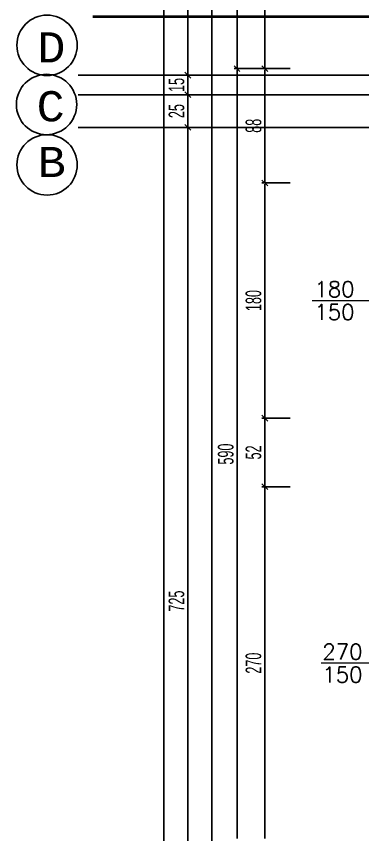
# Model space of a CAD drawing. Header units: inches. Extents: x -7543 to -822, y 102837 to 190349.
# Drawn here: x -831.7081 to -831.6551, y 102836.8492 to 102836.9744 of the extents above; entities that cross this region are included whole.
import ezdxf

# ---------------------------------------------------------------- set-up
doc = ezdxf.new("R2010")
doc.units = ezdxf.units.IN
doc.header["$MEASUREMENT"] = 0
doc.linetypes.add('DASHDOTX2', pattern=[2, 1, -0.5, 0, -0.5])
doc.linetypes.add('DASHED', pattern=[19.05, 12.7, -6.35])
for name, color, linetype, lineweight in [('AKS', 1, 'Continuous', 25), ('ICOL', 55, 'Continuous', 25), ('KESİT', 7, 'Continuous', 40)]:
    doc.layers.add(name, color=color, linetype=linetype, lineweight=lineweight)
doc.layers.add('PENCERE', color=7, linetype='Continuous', lineweight=18, true_color=0xffb360)
doc.styles.add('ISIM', font='monos.ttf', dxfattribs={"width": 1.1, "height": 200})
doc.styles.add('OLCU', font='tromand.shx', dxfattribs={"width": 0.6, "height": 12})
doc.styles.add('TXTX', font='TXTX')

# ---------------------------------------------------------------- blocks, each defined once
blk = doc.blocks.new('D')
at = {"layer": 'ICOL'}
for p, q in [((2.83, 2.83), (-2.83, -2.83)), ((0, 3), (0, -25))]:
    blk.add_line(p, q, dxfattribs=at)
blk = doc.blocks.new('E')
at = {"layer": 'ICOL'}
for p, q in [((0, -3), (0, 25)), ((-2.83, -2.83), (2.83, 2.83))]:
    blk.add_line(p, q, dxfattribs=at)

msp = doc.modelspace()

# ---------------------------------------------------------------- linework, layer by layer
at = {"layer": 'AKS', "linetype": 'DASHDOTX2', "ltscale": 10}
for p, q in [((-831.69866, 102836.96543), (-831.32806, 102836.96543)), ((-831.69866, 102836.96243), (-831.32806, 102836.96243)), ((-831.69866, 102836.95743), (-831.32806, 102836.95743))]:
    msp.add_line(p, q, dxfattribs=at)
at = {"layer": 'AKS', "color": 0}
for centre in [(-831.70342, 102836.97), (-831.7035, 102836.96094), (-831.70342, 102836.9517)]:
    msp.add_circle(centre, 0.00462, dxfattribs=at)
at = {"layer": 'ICOL'}
for p, q in [((-831.67819, 102837.19427), (-831.67819, 102836.77659)), ((-831.68553, 102837.15827), (-831.68553, 102836.81259)), ((-831.68186, 102837.00527), (-831.68186, 102836.96559)), ((-831.67432, 102837.00427), (-831.67432, 102836.96659)), ((-831.67007, 102837.00427), (-831.67007, 102836.96659)), ((-831.67432, 102836.96627), (-831.67432, 102836.84859)), ((-831.67007, 102836.96627), (-831.67007, 102836.94909)), ((-831.68186, 102836.96527), (-831.68186, 102836.96259)), ((-831.68186, 102836.96227), (-831.68186, 102836.95759)), ((-831.68186, 102836.95727), (-831.68186, 102836.81259)), ((-831.67007, 102836.94877), (-831.67007, 102836.91309)), ((-831.67007, 102836.91277), (-831.67007, 102836.90259)), ((-831.67007, 102836.90227), (-831.67007, 102836.84859))]:
    msp.add_line(p, q, dxfattribs=at)
at = {"layer": 'KESİT', "linetype": 'DASHED'}
msp.add_line((-831.6964, 102836.97443), (-831.44891, 102836.97443), dxfattribs=at)
at = {"layer": 'PENCERE'}
for p, q in [((-831.66283, 102836.93093), (-831.64658, 102836.93093)), ((-831.64638, 102836.87543), (-831.66145, 102836.87543))]:
    msp.add_line(p, q, dxfattribs=at)

# ---------------------------------------------------------------- block references
at = {"layer": 'ICOL', "xscale": 0.000155999994603917, "yscale": 0.000155999994603917, "zscale": 0.000155999994603917}
for name, p, rotation in [('D', (-831.67432, 102836.96643), 90), ('E', (-831.67432, 102836.96643), 270), ('D', (-831.67007, 102836.96643), 90), ('E', (-831.67007, 102836.96643), 270), ('D', (-831.68186, 102836.96543), 90), ('E', (-831.68186, 102836.96543), 270), ('D', (-831.68186, 102836.96243), 90), ('E', (-831.68186, 102836.96243), 270), ('D', (-831.68186, 102836.95743), 90), ('E', (-831.68186, 102836.95743), 270), ('D', (-831.67007, 102836.94893), 90), ('E', (-831.67007, 102836.94893), 270), ('D', (-831.67007, 102836.91293), 90), ('E', (-831.67007, 102836.91293), 270), ('D', (-831.67007, 102836.90243), 90), ('E', (-831.67007, 102836.90243), 270)]:
    msp.add_blockref(name, p, dxfattribs=dict(at, rotation=rotation))

# ---------------------------------------------------------------- texts
at = {"layer": 'AKS', "style": 'ISIM', "width": 1.1}
for s, p in [('D', (-831.70491, 102836.96738)), ('C', (-831.70503, 102836.95836)), ('B', (-831.70485, 102836.94983))]:
    msp.add_text(s, height=0.00462, dxfattribs=at).set_placement(p)
at = {"layer": 'ICOL', "char_height": 0.0024, "attachment_point": 5, "rotation": 90, "style": 'OLCU'}
for s, insert in [('\\A1;15', (-831.68359, 102836.96393)), ('\\A1;25', (-831.68359, 102836.95993)), ('\\A1;88', (-831.6718, 102836.95768)), ('\\A1;180', (-831.6718, 102836.93093)), ('\\A1;590', (-831.67605, 102836.90743)), ('\\A1;52', (-831.6718, 102836.90768)), ('\\A1;725', (-831.68359, 102836.88493)), ('\\A1;270', (-831.6718, 102836.87543))]:
    msp.add_mtext(s, dxfattribs=dict(at, insert=insert))
at = {"layer": 'PENCERE', "style": 'TXTX'}
for s, p in [('180', (-831.66249, 102836.93147)), ('150', (-831.66249, 102836.92796)), ('270', (-831.66127, 102836.87597)), ('150', (-831.66127, 102836.87246))]:
    msp.add_text(s, height=0.0024, dxfattribs=at).set_placement(p)

doc.saveas('drawing.dxf')
